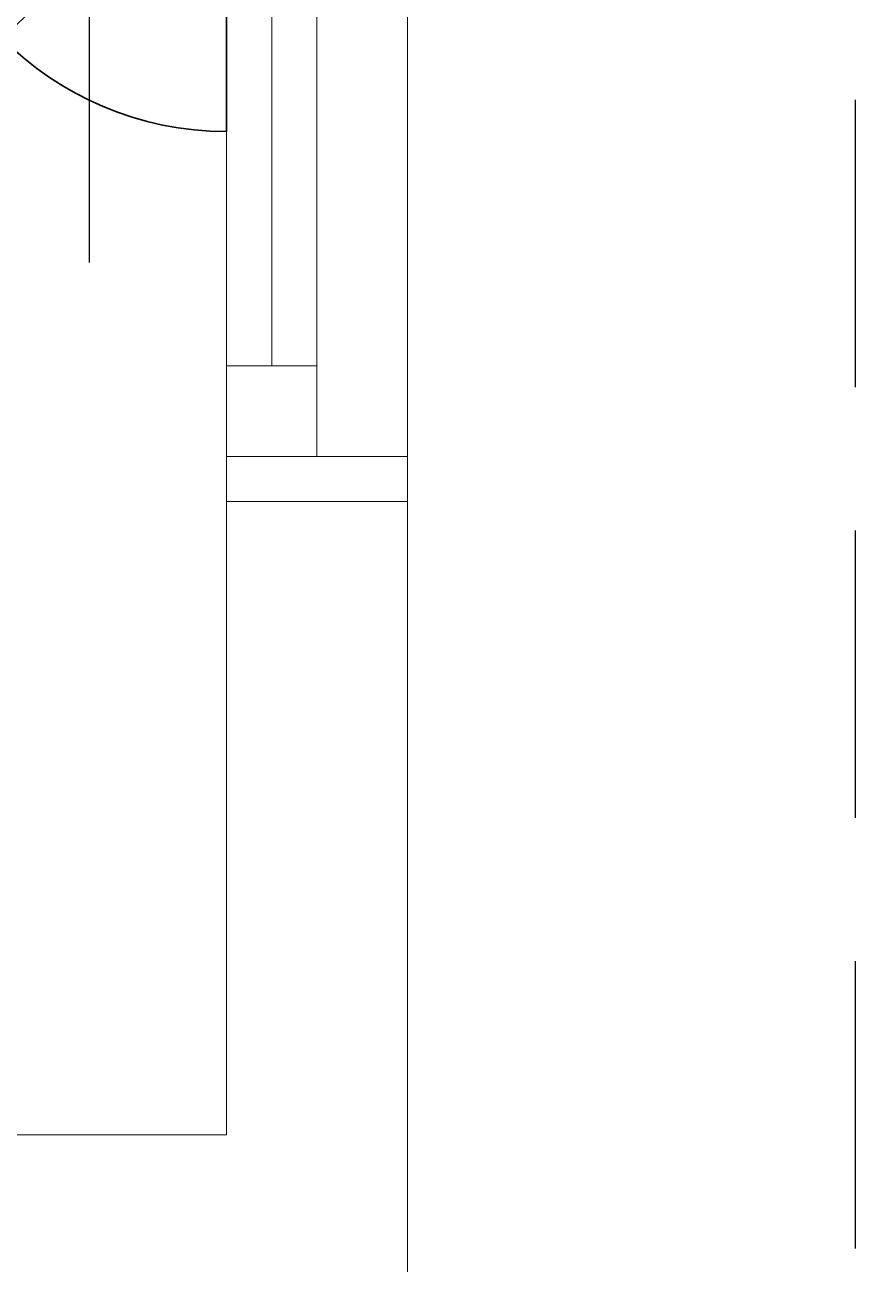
# Model space of a CAD drawing. Header units: inches. Extents: x -12418 to 57169, y -29325 to 19878.
# Drawn here: x 17586 to 18045, y -10339 to -9654 of the extents above; entities that cross this region are included whole.
import ezdxf
from ezdxf.enums import TextEntityAlignment as Align

# ---------------------------------------------------------------- set-up
doc = ezdxf.new("R2010")
doc.units = ezdxf.units.IN
doc.header["$LTSCALE"] = 25
doc.header["$MEASUREMENT"] = 0
doc.linetypes.add('DASHDOT', pattern=[25.4, 12.7, -6.35, 0, -6.35])
doc.linetypes.add('HIDDEN', pattern=[9.525, 6.35, -3.175])
doc.layers.get('0').update_dxf_attribs({"color": 8})
doc.layers.get('Defpoints').update_dxf_attribs({"color": 8})
for name, color, linetype, lineweight in [('00-Ground Floor$0$Aluminum', 251, 'Continuous', 5), ('00-Ground Floor$0$Walls', 251, 'Continuous', 5), ('E-LITE-CLNG-CNDT', 6, 'DASHDOT', 35), ('E-LITE-EXIT-NUMB', 6, 'Continuous', 25), ('E-POWR-FLOR-CNDT', 6, 'HIDDEN', 25), ('E-POWR-WALL @ 100', 4, 'Continuous', 35)]:
    doc.layers.add(name, color=color, linetype=linetype, lineweight=lineweight)
doc.styles.add('DC_Simplex', font='SIMPLEX.shx', dxfattribs={"width": 0.7})

# ---------------------------------------------------------------- blocks, each defined once
blk = doc.blocks.new('00-Ground Floor$0$A$C37be4daf')
at = {"layer": '00-Ground Floor$0$Aluminum'}
for p, q in [((1416.01, 598.24), (216.01, 598.24)), ((241.01, 498.24), (241.01, 598.24)), ((291.01, 548.24), (291.01, 598.24)), ((291.01, 573.24), (1341.01, 573.24)), ((1391.01, 548.24), (241.01, 548.24)), ((1416.01, 498.24), (216.01, 498.24))]:
    blk.add_line(p, q, dxfattribs=at)
at = {"layer": '00-Ground Floor$0$Walls'}
blk.add_line((216.01, 498.24), (216.01, 598.24), dxfattribs=at)
blk = doc.blocks.new('00-Ground Floor')
at = {"layer": '00-Ground Floor$0$Walls'}
for p, q in [((17797.72, -10467.43, 0), (17797.72, -8357.43, 0)), ((17697.72, -10267.43, 0), (17697.72, -8367.43, 0)), ((14197.93, -10267.43, 0), (17697.72, -10267.43, 0))]:
    blk.add_line(p, q, dxfattribs=at)
at = {"rotation": 90}
blk.add_blockref('00-Ground Floor$0$A$C37be4daf', (18295.95, -10133.44, 0), dxfattribs=at)
blk = doc.blocks.new('*U30')
blk.add_line((0, 1.75), (0, 3.25))
blk.add_lwpolyline([(1.75, 0, 1), (-1.75, 0)], format="xyb", close=True)
at = {"layer": 'Defpoints'}
for p, q in [((-2.4749, 2.4749), (0, 0)), ((2.4749, 2.4749), (0, 0)), ((-2.4749, 0.7582), (2.4749, 0.7582))]:
    blk.add_line(p, q, dxfattribs=at)
at = {"layer": 'E-LITE-EXIT-NUMB', "style": 'DC_Simplex', "width": 0.7, "flags": 8}
blk.add_attdef('TYPE', text='', height=2, rotation=360, dxfattribs=at).set_placement((-2.682, 5.2383), align=Align.RIGHT)
blk.add_attdef('CIRCUIT', (2.682, 5.2383), '', height=2, rotation=360, dxfattribs=at)

msp = doc.modelspace()

# ---------------------------------------------------------------- linework, layer by layer
at = {"layer": 'E-POWR-FLOR-CNDT', "elevation": 0}
msp.add_lwpolyline([(17921.46, -5999.72), (18045.2, -6123.47), (18045.2, -11909.94), (17921.46, -12033.68)], dxfattribs=at)

# ---------------------------------------------------------------- block references
at = {"layer": 'E-LITE-CLNG-CNDT'}
msp.add_blockref('00-Ground Floor', (0, 0), dxfattribs=at)
at = {"layer": 'E-POWR-WALL @ 100', "xscale": -100, "yscale": 100, "zscale": 100, "rotation": 90}
msp.add_blockref('*U30', (17697.72, -9537.82, 0), dxfattribs=at)

doc.saveas('drawing.dxf')
